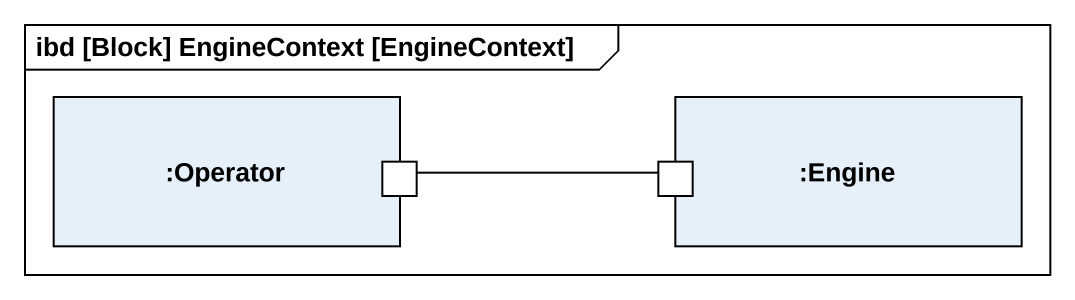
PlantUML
@startuml
mainframe ibd [Block] EngineContext [EngineContext]
rectangle ":Operator" as Operator {
  port " " as port1
}
rectangle ":Engine" as Engine {
  port " " as port2
}
port2 -left- port1
@enduml
